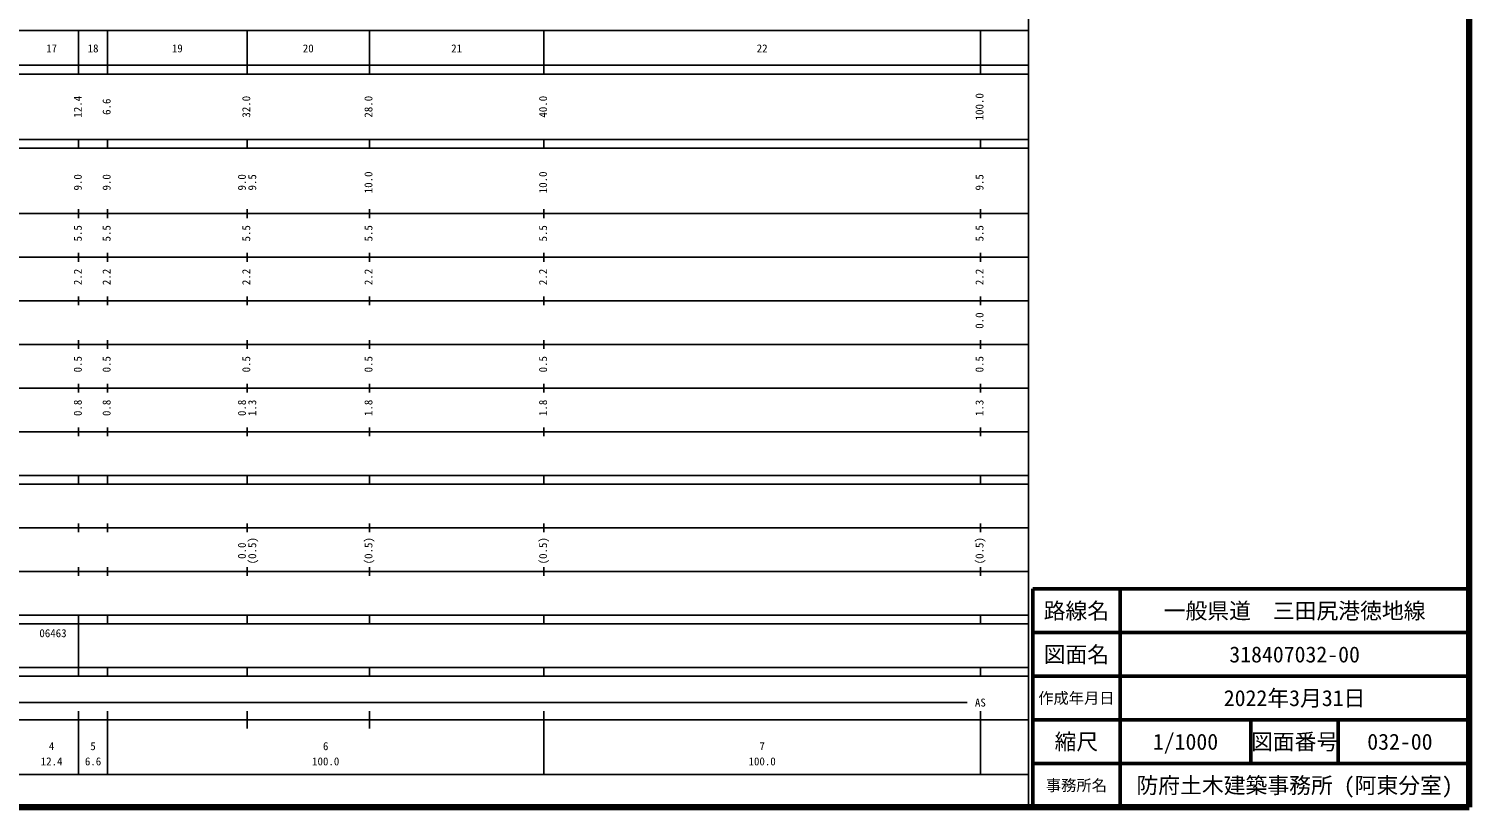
# Model space of a CAD drawing. Units: millimetres on the paper, enlarged 1000 times. Extents: x 40000 to 680000, y 20000 to 380000.
# Drawn here: x 349977 to 680000, y 20000 to 198357 of the extents above; entities that cross this region are included whole.
import ezdxf
from ezdxf.enums import TextEntityAlignment as Align

# ---------------------------------------------------------------- set-up
doc = ezdxf.new("R2010")
doc.units = ezdxf.units.MM
doc.header["$LTSCALE"] = 1000
for name, color, linetype, lineweight in [('M-TTL', 2, 'Continuous', 140), ('M-TTL-BAND', 7, 'Continuous', 25), ('M-TTL-FRAM', 2, 'Continuous', 50), ('M-TTL-LINE', 7, 'Continuous', 50)]:
    doc.layers.add(name, color=color, linetype=linetype, lineweight=lineweight)
doc.layers.add('M-TTL-TXT', color=7, linetype='Continuous')
doc.styles.add('ＭＳ ゴシック', font='')
doc.styles.get('ＭＳ ゴシック').set_extended_font_data('MS Gothic')

msp = doc.modelspace()

# ---------------------------------------------------------------- linework, layer by layer
at = {"layer": 'M-TTL'}
for p, q in [((680000, 20000), (680000, 380000)), ((40000, 20000), (680000, 20000))]:
    msp.add_line(p, q, dxfattribs=at)
at = {"layer": 'M-TTL-BAND'}
for p, q in [((579000, 20000), (579000, 370000)), ((68000, 198000), (579000, 198000)), ((361400, 188000), (361400, 198000)), ((368000, 188000), (368000, 198000)), ((400000, 188000), (400000, 198000)), ((428000, 188000), (428000, 198000)), ((468000, 188000), (468000, 198000)), ((568000, 188000), (568000, 198000)), ((40000, 190000), (579000, 190000)), ((40000, 188000), (579000, 188000)), ((40000, 173000), (579000, 173000)), ((361400, 171000), (361400, 173000)), ((368000, 171000), (368000, 173000)), ((400000, 171000), (400000, 173000)), ((428000, 171000), (428000, 173000)), ((468000, 171000), (468000, 173000)), ((568000, 171000), (568000, 173000)), ((40000, 171000), (579000, 171000)), ((40000, 156000), (579000, 156000)), ((361400, 155000), (361400, 157000)), ((368000, 155000), (368000, 157000)), ((400000, 155000), (400000, 157000)), ((428000, 155000), (428000, 157000)), ((468000, 155000), (468000, 157000)), ((568000, 155000), (568000, 157000)), ((46000, 146000), (579000, 146000)), ((361400, 145000), (361400, 147000)), ((368000, 145000), (368000, 147000)), ((400000, 145000), (400000, 147000)), ((428000, 145000), (428000, 147000)), ((468000, 145000), (468000, 147000)), ((568000, 145000), (568000, 147000)), ((52000, 136000), (579000, 136000)), ((361400, 135000), (361400, 137000)), ((368000, 135000), (368000, 137000)), ((400000, 135000), (400000, 137000)), ((428000, 135000), (428000, 137000)), ((468000, 135000), (468000, 137000)), ((568000, 135000), (568000, 137000)), ((46000, 126000), (579000, 126000)), ((361400, 125000), (361400, 127000)), ((368000, 125000), (368000, 127000)), ((400000, 125000), (400000, 127000)), ((428000, 125000), (428000, 127000)), ((468000, 125000), (468000, 127000)), ((568000, 125000), (568000, 127000)), ((52000, 116000), (579000, 116000)), ((361400, 115000), (361400, 117000)), ((368000, 115000), (368000, 117000)), ((400000, 115000), (400000, 117000)), ((428000, 115000), (428000, 117000)), ((468000, 115000), (468000, 117000)), ((568000, 115000), (568000, 117000)), ((46000, 106000), (579000, 106000)), ((361400, 105000), (361400, 107000)), ((368000, 105000), (368000, 107000)), ((400000, 105000), (400000, 107000)), ((428000, 105000), (428000, 107000)), ((468000, 105000), (468000, 107000)), ((568000, 105000), (568000, 107000)), ((40000, 96000), (579000, 96000)), ((361400, 94000), (361400, 96000)), ((368000, 94000), (368000, 96000)), ((400000, 94000), (400000, 96000)), ((428000, 94000), (428000, 96000)), ((468000, 94000), (468000, 96000)), ((568000, 94000), (568000, 96000)), ((40000, 94000), (579000, 94000)), ((49000, 84000), (579000, 84000)), ((361400, 83000), (361400, 85000)), ((368000, 83000), (368000, 85000)), ((400000, 83000), (400000, 85000)), ((428000, 83000), (428000, 85000)), ((468000, 83000), (468000, 85000)), ((568000, 83000), (568000, 85000)), ((40000, 74000), (579000, 74000)), ((361400, 73000), (361400, 75000)), ((368000, 73000), (368000, 75000)), ((400000, 73000), (400000, 75000)), ((428000, 73000), (428000, 75000)), ((468000, 73000), (468000, 75000)), ((568000, 73000), (568000, 75000)), ((40000, 64000), (579000, 64000)), ((361400, 62000), (361400, 64000)), ((368000, 62000), (368000, 64000)), ((400000, 62000), (400000, 64000)), ((428000, 62000), (428000, 64000)), ((468000, 62000), (468000, 64000)), ((568000, 62000), (568000, 64000)), ((40000, 62000), (579000, 62000)), ((361400, 52000), (361400, 62000)), ((40000, 52000), (579000, 52000)), ((40000, 50000), (579000, 50000)), ((361400, 50000), (361400, 52000)), ((368000, 50000), (368000, 52000)), ((400000, 50000), (400000, 52000)), ((428000, 50000), (428000, 52000)), ((468000, 50000), (468000, 52000)), ((568000, 50000), (568000, 52000)), ((71000, 44000), (565000, 44000)), ((40000, 40000), (579000, 40000)), ((361400, 27500), (361400, 42000)), ((368000, 27500), (368000, 42000)), ((400000, 38000), (400000, 42000)), ((428000, 38000), (428000, 42000)), ((468000, 27500), (468000, 42000)), ((568000, 27500), (568000, 42000)), ((68000, 27500), (579000, 27500))]:
    msp.add_line(p, q, dxfattribs=at)
at = {"layer": 'M-TTL-FRAM'}
for p, q in [((680000, 70000), (580000, 70000)), ((580000, 70000), (580000, 20000))]:
    msp.add_line(p, q, dxfattribs=at)
at = {"layer": 'M-TTL-LINE'}
for p, q in [((600000, 70000), (600000, 20000)), ((680000, 60000), (580000, 60000)), ((680000, 50000), (580000, 50000)), ((680000, 40000), (580000, 40000)), ((630000, 40000), (630000, 30000)), ((650000, 40000), (650000, 30000)), ((680000, 30000), (580000, 30000))]:
    msp.add_line(p, q, dxfattribs=at)

# ---------------------------------------------------------------- texts
at = {"layer": 'M-TTL-BAND', "style": 'ＭＳ ゴシック'}
for s, p in [('17', (355200, 192405)), ('18', (364700, 192405)), ('19', (384000, 192405)), ('20', (414000, 192405)), ('21', (448000, 192405)), ('22', (518000, 192405)), ('AS', (568000, 42500)), ('4', (355200, 32523)), ('5', (364700, 32523)), ('6', (418000, 32523)), ('7', (518000, 32523)), ('12.4', (355200, 29033)), ('6.6', (364700, 29033)), ('100.0', (418000, 29033)), ('100.0', (518000, 29033))]:
    msp.add_text(s, height=1833, dxfattribs=at).set_placement(p, align=Align.BOTTOM_CENTER)
for s, p in [('12.4', (362659, 180500)), ('6.6', (369259, 180500)), ('32.0', (401259, 180500)), ('28.0', (429259, 180500)), ('40.0', (469259, 180500)), ('100.0', (569259, 180500)), ('10.0', (429259, 163174)), ('10.0', (469259, 163174)), ('9.0', (362659, 163174)), ('9.0', (369259, 163174)), ('9.0', (400259, 163174)), ('9.5', (402629, 163174)), ('9.5', (569259, 163174)), ('5.5', (362659, 151500)), ('5.5', (369259, 151500)), ('5.5', (401259, 151500)), ('5.5', (429259, 151500)), ('5.5', (469259, 151500)), ('5.5', (569259, 151500)), ('2.2', (362659, 141500)), ('2.2', (369259, 141500)), ('2.2', (401259, 141500)), ('2.2', (429259, 141500)), ('2.2', (469259, 141500)), ('2.2', (569259, 141500)), ('0.0', (569259, 131500)), ('0.5', (362659, 121500)), ('0.5', (369259, 121500)), ('0.5', (401259, 121500)), ('0.5', (429259, 121500)), ('0.5', (469259, 121500)), ('0.5', (569259, 121500)), ('0.8', (362659, 111500)), ('0.8', (369259, 111500)), ('0.8', (400259, 111500)), ('1.3', (402629, 111500)), ('1.8', (429259, 111500)), ('1.8', (469259, 111500)), ('1.3', (569259, 111500)), ('0.0', (400259, 78764)), ('(0.5)', (402629, 78764)), ('(0.5)', (429259, 78764)), ('(0.5)', (469259, 78764)), ('(0.5)', (569259, 78764))]:
    msp.add_text(s, height=1833, rotation=90, dxfattribs=at).set_placement(p, align=Align.BOTTOM_CENTER)
msp.add_text('06463', height=1833, dxfattribs=at).set_placement((352398, 58405), align=Align.BOTTOM_LEFT)
at = {"layer": 'M-TTL-TXT', "style": 'ＭＳ ゴシック'}
for s, height, p in [('路線名', 3666, (590000, 65000)), ('路線名', 3666, (590000, 65000)), ('一般県道\u3000三田尻港徳地線', 3666, (640000, 65000)), ('図面名', 3666, (590000, 55000)), ('図面名', 3666, (590000, 55000)), ('318407032-00', 3666, (640000, 55000)), ('作成年月日', 2566, (590000, 45000)), ('作成年月日', 2566, (590000, 45000)), ('2022年3月31日', 3666, (640000, 45000)), ('縮尺', 3666, (590000, 35000)), ('縮尺', 3666, (590000, 35000)), ('1/1000', 3666, (615000, 35000)), ('図面番号', 3666, (640000, 35000)), ('図面番号', 3666, (640000, 35000)), ('032-00', 3666, (664125, 35000)), ('事務所名', 2566, (590000, 25000)), ('事務所名', 2566, (590000, 25000)), ('防府土木建築事務所 (阿東分室)', 3666, (640000, 25000))]:
    msp.add_text(s, height=height, dxfattribs=at).set_placement(p, align=Align.MIDDLE_CENTER)

doc.saveas('drawing.dxf')
